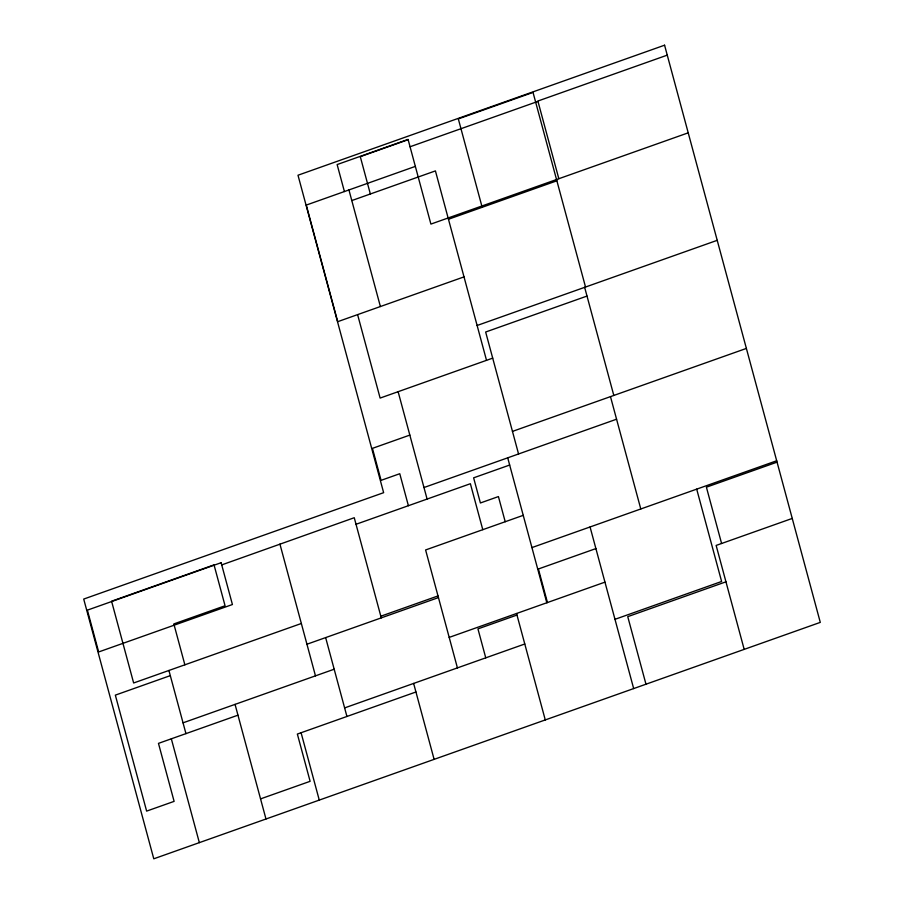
<?xml version="1.0" encoding="UTF-8"?>
<svg xmlns="http://www.w3.org/2000/svg" width="904" height="904" viewBox="0 0 904 904"><rect width="100%" height="100%" fill="white"/><g stroke="black" fill="none" stroke-linecap="round" stroke-linejoin="round"><path stroke-width="1.36" d="M408.133 139.691L360.289 156.663L370.357 193.976M667.254 55.144L537.88 101.045L558.83 178.721M410.043 146.764L537.97 101.395M415.343 166.392L306.264 205.084L337.723 321.677L464.012 276.884M351.803 200.564L435.423 170.901L486.521 360.334M688.215 132.831L430.903 224.09L408.066 139.408L337.135 164.562L344.413 191.546M448.463 219.254L556.875 180.8M477.12 325.485L717.211 240.328M587.001 296.071L485.651 332.017L518.557 453.977M492.703 358.142L380.121 398.076L357.6 314.626M409.828 435.095L372.437 448.361L381.07 480.352L399.771 473.719L408.393 505.698M512.466 431.4L746.376 348.424M423.976 487.527L616.573 419.207M221.729 564.898L354.255 517.721L381.273 617.873M509.664 465.04L473.617 477.832L480.408 502.974L498.42 496.578L505.212 521.721M356.018 524.286L470.385 483.719L482.781 529.676M523.235 515.337L425.603 549.96L457.424 667.898M301.348 623.489L133.645 682.983L111.576 601.216L214.033 564.876L225.062 605.759L173.839 623.929L184.868 664.813M170.302 675.627L115.339 695.131L146.629 811.114L174.11 801.373L158.471 743.37L237.967 715.177M531.936 547.587L776.683 460.769M777.056 462.136L706.408 487.188L721.595 543.496M380.821 616.212L437.999 595.928M306.942 644.236L438.451 597.589M595.894 548.592L538.4 568.978L547.462 602.539M183.037 722.827L334.175 669.22M449.186 637.399L604.945 582.142M516.975 615.048L477.945 628.89L485.753 657.841M792.243 518.433L716.137 545.428L744.184 649.377M344.616 707.911L524.783 643.998M614.98 619.319L721.618 581.487L696.701 489.143M725.957 581.814L627.749 616.652L645.976 684.215M415.942 691.989L297.359 734.059L310.117 781.316L260.544 798.887M585.532 287.031L533.032 92.423L458.328 118.921L482.171 207.298M584.651 287.348L613.816 395.455M610.482 396.63L640.789 508.975M590.063 526.964L633.67 688.577M507.72 457.819L546.818 602.765M516.557 613.5L545.27 719.934M348.933 189.942L380.392 306.535M398.122 391.692L427.095 499.076M413.636 683.435L434.112 759.36M325.643 637.602L346.933 716.476M279.924 544.084L315.473 675.853M301.088 732.737L319.27 800.108M235.051 704.385L265.979 819.001M168.912 670.463L185.953 733.63M171.331 738.817L199.343 842.641M664.576 45.2L297.992 175.229L383.635 492.68L83.71 599.069L153.782 858.8L820.29 622.381L664.576 45.2M221.13 562.706L87.383 610.144L98.66 651.965L232.418 604.527L221.13 562.706"/></g></svg>
